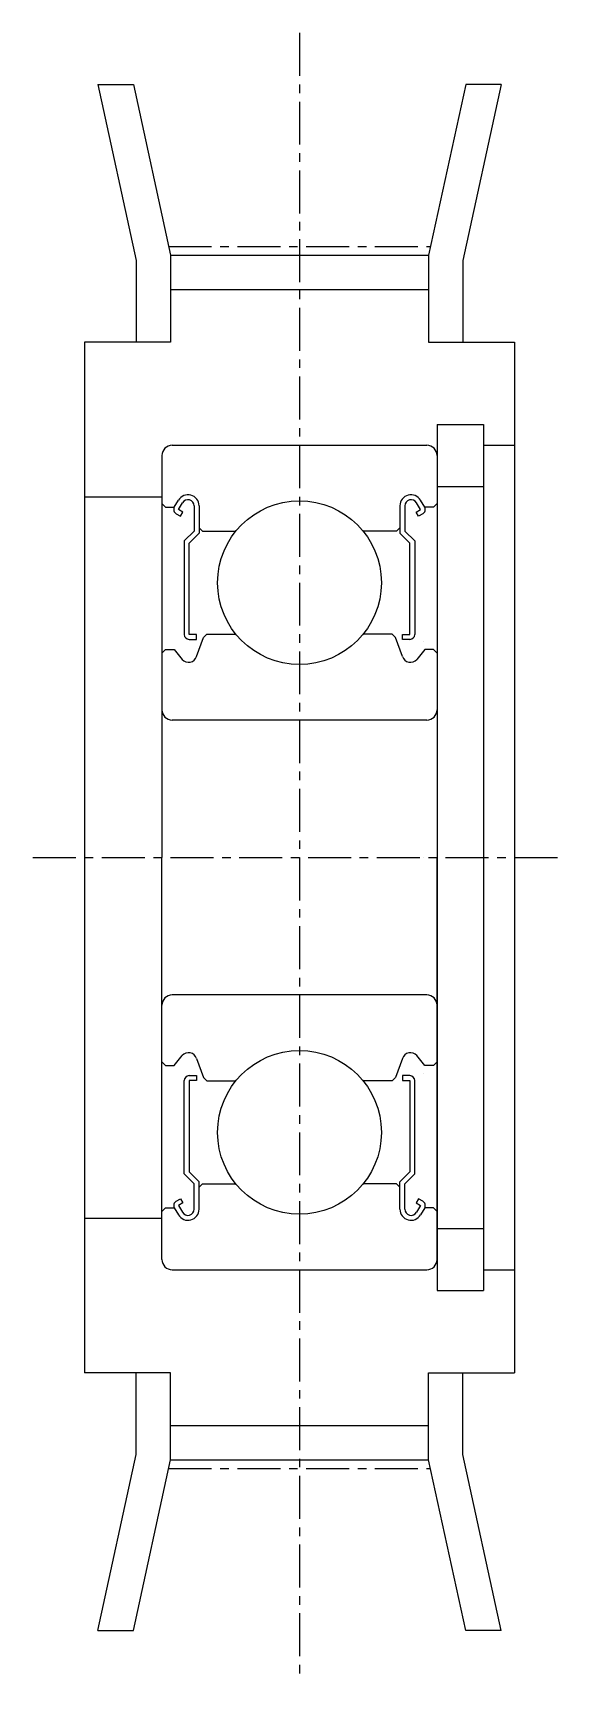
# Model space of a CAD drawing. Extents: x 10 to 142, y 10 to 116.
# Drawn here: x 126.09 to 141.59, y 68.04 to 116.04 of the extents above; entities outside this region: 2.
import ezdxf

# ---------------------------------------------------------------- set-up
doc = ezdxf.new("R2010")
doc.units = 0
doc.linetypes.add('CENTER', pattern=[2, 1.25, -0.25, 0.25, -0.25])
doc.layers.get('0').update_dxf_attribs({"linetype": 'CONTINUOUS'})
doc.layers.add('CENTER', color=1, linetype='CENTER')
doc.styles.get("Standard").update_dxf_attribs({"font": 'txt', "bigfont": 'BIGFONT'})

msp = doc.modelspace()

# ---------------------------------------------------------------- linework, layer by layer
at = {"color": 7, "linetype": 'CONTINUOUS'}
for p, q in [((127.977, 114.541), (129.094, 109.415)), ((127.977, 114.541), (129.012, 114.541)), ((129.012, 114.541), (130.094, 109.576)), ((138.677, 114.541), (137.594, 109.576)), ((139.712, 114.541), (138.594, 109.415)), ((139.712, 114.541), (138.677, 114.541)), ((130.094, 109.576), (137.594, 109.576)), ((130.094, 109.576), (130.094, 107.041)), ((137.594, 109.576), (137.594, 107.041)), ((129.094, 109.415), (129.094, 107.041)), ((138.594, 109.415), (138.594, 107.041)), ((130.094, 108.576), (137.594, 108.576)), ((127.594, 107.041), (127.594, 77.041)), ((130.094, 107.041), (127.594, 107.041)), ((137.594, 107.041), (140.094, 107.041)), ((140.094, 107.041), (140.094, 77.041)), ((137.844, 104.641), (137.844, 79.441)), ((137.844, 104.641), (139.194, 104.641)), ((139.194, 104.641), (139.194, 79.441)), ((129.844, 103.741), (129.844, 92.041)), ((130.144, 104.041), (137.544, 104.041)), ((137.844, 103.741), (137.844, 92.041)), ((139.194, 104.041), (140.094, 104.041)), ((137.844, 102.841), (139.194, 102.841)), ((127.594, 102.541), (129.844, 102.541)), ((129.844, 102.341), (129.944, 102.241)), ((129.944, 102.241), (130.204, 102.241)), ((130.204, 102.241), (130.322, 102.44)), ((130.329, 102.169), (130.446, 102.368)), ((130.78, 102.278), (130.78, 101.541)), ((130.924, 102.278), (130.924, 101.482)), ((136.765, 102.278), (136.765, 101.482)), ((136.909, 102.278), (136.909, 101.541)), ((137.36, 102.169), (137.243, 102.368)), ((137.485, 102.241), (137.367, 102.44)), ((137.744, 102.241), (137.485, 102.241)), ((137.844, 102.341), (137.744, 102.241)), ((130.257, 102.045), (130.381, 101.973)), ((130.453, 102.097), (130.329, 102.169)), ((130.381, 101.973), (130.453, 102.097)), ((137.235, 102.097), (137.36, 102.169)), ((137.307, 101.973), (137.235, 102.097)), ((137.432, 102.045), (137.307, 101.973)), ((130.78, 101.541), (130.492, 101.254)), ((130.924, 101.482), (130.636, 101.194)), ((130.924, 101.641), (131.024, 101.541)), ((131.024, 101.541), (131.995, 101.541)), ((136.665, 101.541), (135.694, 101.541)), ((136.765, 101.641), (136.665, 101.541)), ((136.765, 101.482), (137.053, 101.194)), ((136.909, 101.541), (137.197, 101.254)), ((130.492, 101.254), (130.492, 98.535)), ((130.636, 98.535), (130.636, 101.194)), ((137.053, 98.535), (137.053, 101.194)), ((137.197, 101.254), (137.197, 98.535)), ((130.852, 98.535), (130.636, 98.535)), ((130.852, 98.391), (130.852, 98.535)), ((130.852, 97.893), (131.053, 98.447)), ((131.053, 98.447), (131.153, 98.541)), ((131.153, 98.541), (131.995, 98.541)), ((136.536, 98.541), (135.694, 98.541)), ((136.636, 98.447), (136.536, 98.541)), ((136.837, 97.893), (136.636, 98.447)), ((136.837, 98.535), (137.053, 98.535)), ((136.837, 98.391), (136.837, 98.535)), ((129.844, 97.991), (129.944, 98.091)), ((129.944, 98.091), (130.204, 98.091)), ((130.204, 98.091), (130.436, 97.808)), ((130.636, 98.391), (130.852, 98.391)), ((137.053, 98.391), (136.837, 98.391)), ((137.485, 98.091), (137.253, 97.808)), ((137.444, 98.341), (137.444, 98.341)), ((137.744, 98.091), (137.485, 98.091)), ((137.844, 97.991), (137.744, 98.091)), ((137.544, 96.041), (130.144, 96.041)), ((129.844, 80.341), (129.844, 92.041)), ((137.444, 92.041), (137.445, 92.041)), ((137.844, 80.341), (137.844, 92.041)), ((137.544, 88.041), (130.144, 88.041)), ((129.844, 86.091), (129.944, 85.991)), ((129.944, 85.991), (130.204, 85.991)), ((130.204, 85.991), (130.436, 86.275)), ((130.852, 86.189), (131.053, 85.635)), ((136.837, 86.189), (136.636, 85.635)), ((137.485, 85.991), (137.253, 86.275)), ((137.744, 85.991), (137.485, 85.991)), ((137.844, 86.091), (137.744, 85.991)), ((130.492, 82.829), (130.492, 85.547)), ((130.636, 85.691), (130.852, 85.691)), ((130.852, 85.547), (130.636, 85.547)), ((130.636, 85.547), (130.636, 82.889)), ((130.852, 85.691), (130.852, 85.547)), ((131.053, 85.635), (131.153, 85.541)), ((131.153, 85.541), (131.995, 85.541)), ((136.536, 85.541), (135.694, 85.541)), ((136.636, 85.635), (136.536, 85.541)), ((136.837, 85.691), (136.837, 85.547)), ((137.053, 85.691), (136.837, 85.691)), ((136.837, 85.547), (137.053, 85.547)), ((137.053, 85.547), (137.053, 82.889)), ((137.197, 82.829), (137.197, 85.547)), ((137.444, 85.741), (137.444, 85.741)), ((130.78, 82.541), (130.492, 82.829)), ((130.924, 82.601), (130.636, 82.889)), ((130.924, 81.804), (130.924, 82.601)), ((136.765, 82.601), (137.053, 82.889)), ((136.765, 81.804), (136.765, 82.601)), ((136.909, 82.541), (137.197, 82.829)), ((130.257, 82.038), (130.381, 82.11)), ((130.381, 82.11), (130.453, 81.985)), ((130.78, 81.804), (130.78, 82.541)), ((130.924, 82.441), (131.024, 82.541)), ((131.024, 82.541), (131.995, 82.541)), ((136.665, 82.541), (135.694, 82.541)), ((136.765, 82.441), (136.665, 82.541)), ((136.909, 81.804), (136.909, 82.541)), ((137.307, 82.11), (137.235, 81.985)), ((137.432, 82.038), (137.307, 82.11)), ((129.844, 81.741), (129.944, 81.841)), ((129.944, 81.841), (130.204, 81.841)), ((130.204, 81.841), (130.322, 81.643)), ((130.453, 81.985), (130.329, 81.913)), ((130.329, 81.913), (130.446, 81.715)), ((137.235, 81.985), (137.36, 81.913)), ((137.36, 81.913), (137.243, 81.715)), ((137.485, 81.841), (137.367, 81.643)), ((137.744, 81.841), (137.485, 81.841)), ((137.844, 81.741), (137.744, 81.841)), ((127.594, 81.541), (129.844, 81.541)), ((137.844, 81.241), (139.194, 81.241)), ((130.144, 80.041), (137.544, 80.041)), ((139.194, 80.041), (140.094, 80.041)), ((137.844, 79.441), (139.194, 79.441)), ((130.094, 77.041), (127.594, 77.041)), ((129.094, 74.668), (129.094, 77.041)), ((130.094, 74.506), (130.094, 77.041)), ((137.594, 77.041), (140.094, 77.041)), ((137.594, 74.506), (137.594, 77.041)), ((138.594, 74.668), (138.594, 77.041)), ((130.094, 75.506), (137.594, 75.506)), ((127.977, 69.541), (129.094, 74.668)), ((129.012, 69.541), (130.094, 74.506)), ((130.094, 74.506), (137.594, 74.506)), ((138.677, 69.541), (137.594, 74.506)), ((139.712, 69.541), (138.594, 74.668)), ((127.977, 69.541), (129.012, 69.541)), ((139.712, 69.541), (138.677, 69.541))]:
    msp.add_line(p, q, dxfattribs=at)
for centre in [(133.844, 100.041), (133.844, 84.041)]:
    msp.add_circle(centre, 2.381, dxfattribs=at)
for centre, radius, start, end in [((130.144, 103.741), 0.3, 90, 180), ((137.544, 103.741), 0.3, 0, 90), ((130.329, 102.169), 0.144, 149.9888, 240.0043), ((130.601, 102.278), 0.323, 0, 150.0014), ((130.601, 102.278), 0.179, 0, 150.0026), ((137.088, 102.278), 0.323, 29.9986, 180), ((137.088, 102.278), 0.179, 29.9974, 180), ((137.36, 102.169), 0.144, 299.9957, 30.0112), ((130.636, 98.535), 0.144, 180, 270), ((137.053, 98.535), 0.144, 270, 360), ((130.621, 97.963), 0.241, 220.0019, 343.1525), ((137.068, 97.963), 0.241, 196.8475, 319.9981), ((130.144, 96.341), 0.3, 180, 270), ((137.544, 96.341), 0.3, 270, 0), ((130.144, 87.741), 0.3, 90, 180), ((137.544, 87.741), 0.3, 0, 90), ((130.621, 86.119), 0.241, 16.8475, 139.9981), ((137.068, 86.119), 0.241, 40.0019, 163.1525), ((130.636, 85.547), 0.144, 90, 180), ((137.053, 85.547), 0.144, 0.0001, 90), ((130.329, 81.913), 0.144, 119.9957, 210.0112), ((130.601, 81.804), 0.323, 209.9986, 0), ((130.601, 81.804), 0.179, 209.9974, 0), ((137.088, 81.804), 0.323, 180, 330.0014), ((137.088, 81.804), 0.179, 180, 330.0026), ((137.36, 81.913), 0.144, 329.9888, 60.0043), ((130.144, 80.341), 0.3, 180, 270), ((137.544, 80.341), 0.3, 270, 0)]:
    msp.add_arc(centre, radius, start, end, dxfattribs=at)
at = {"layer": 'CENTER', "color": 1, "linetype": 'CENTER'}
for p, q in [((133.844, 116.041), (133.844, 68.041)), ((130.04, 109.826), (137.649, 109.826)), ((126.094, 92.041), (141.594, 92.041)), ((130.04, 74.256), (137.649, 74.256))]:
    msp.add_line(p, q, dxfattribs=at)

# ---------------------------------------------------------------- texts
at = {"color": 7, "linetype": 'CONTINUOUS'}
for s, p in [('AATF22 XL025', (10, 25)), ('AATF22XL025', (10, 10))]:
    msp.add_text(s, height=4, dxfattribs=at).set_placement(p)

doc.saveas('drawing.dxf')
